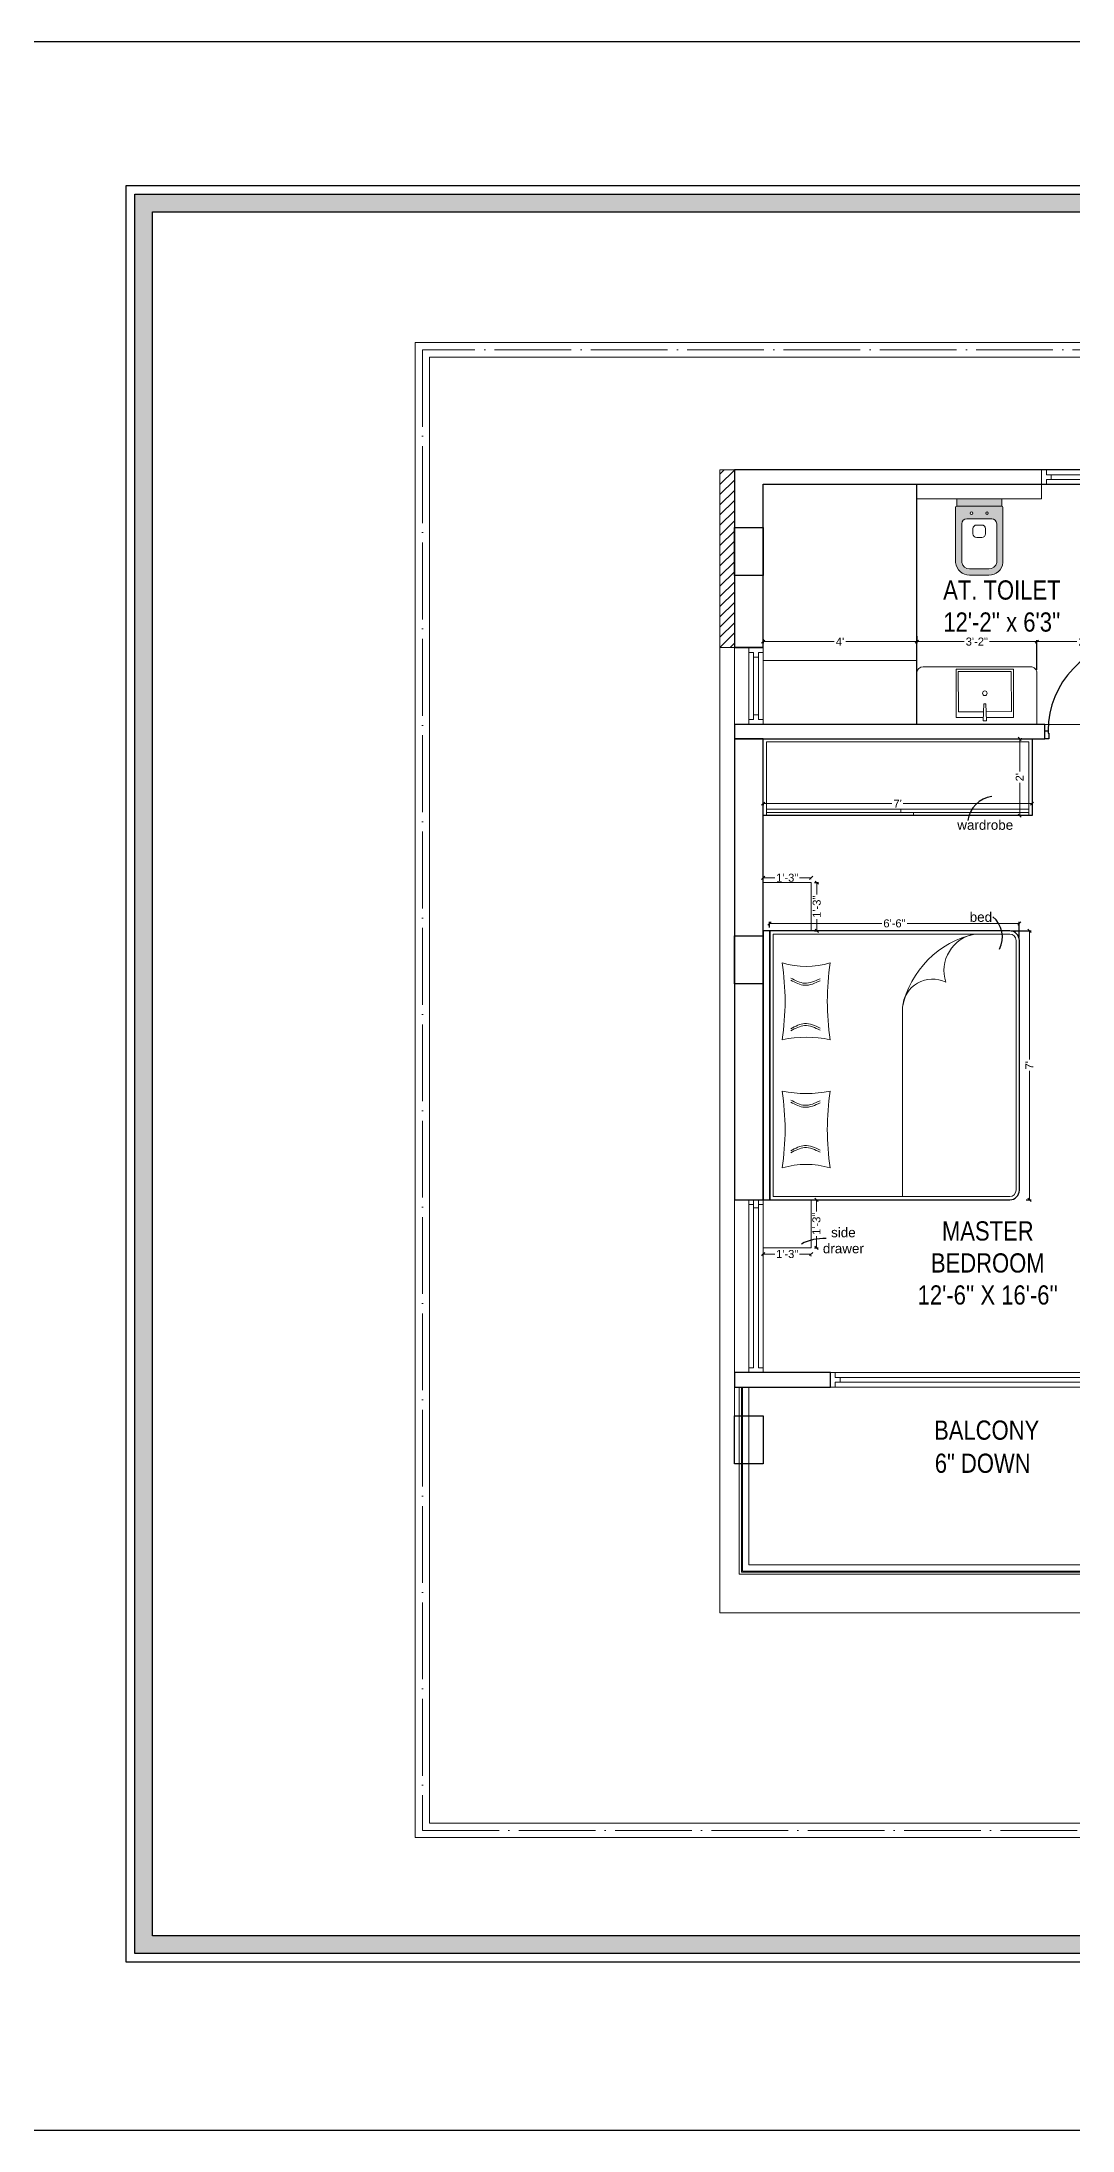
# Model space of a CAD drawing. Header units: millimetres. Extents: x 56222 to 154462, y -172610 to -121287.
# Drawn here: x 152754 to 153075, y -171935 to -171282 of the extents above; entities that cross this region are included whole.
import ezdxf

# ---------------------------------------------------------------- set-up
doc = ezdxf.new("R2010")
doc.units = ezdxf.units.MM
doc.header["$MEASUREMENT"] = 0
doc.header["$PDMODE"] = 35
doc.linetypes.add('ACAD_ISO04W100', pattern=[30, 24, -3, 0, -3])
doc.layers.get('Defpoints').update_dxf_attribs({"color": 220})
doc.layers.add('AR DOOR', color=40, linetype='Continuous')
doc.layers.add('AR ELE-5', color=134, linetype='Continuous')
for name, color, linetype, lineweight in [('COLUMN', 1, 'Continuous', 30), ('dim05', 1, 'Continuous', 13), ('FIRST FLOOR', 7, 'Continuous', 9), ('FIRST FLOOR ( DW_RAIL )', 7, 'Continuous', 9), ('FIRST FLOOR ( TEXT )', 7, 'Continuous', 9), ('FIRST FLOOR_( PLine )_', 251, 'Continuous', 30), ('FURNITURE', 34, 'Continuous', 9), ('GROUND FLOOR', 7, 'Continuous', 9), ('GROUND FLOOR  ( DIM )', 7, 'Continuous', 9), ('Labelling', 1, 'Continuous', 25), ('NAME PLATE', 7, 'Continuous', 25), ('SECOND FLOOR ( TEXT )', 7, 'Continuous', 9), ('wall', 7, 'Continuous', 30)]:
    doc.layers.add(name, color=color, linetype=linetype, lineweight=lineweight)
doc.styles.add('Arial', font='arial.ttf')
doc.styles.add('KATHA', font='swissc.ttf')
doc.styles.get("Standard").update_dxf_attribs({"font": 'arial.ttf', "height": 6})
doc.styles.add('style4', font='ARIALN.TTF')
doc.dimstyles.new('ISO-25', dxfattribs={"dimtxt": 2.5, "dimasz": 1, "dimexe": 0.5, "dimexo": 1, "dimtad": 0, "dimdec": 1, "dimlunit": 4, "dimtxsty": 'Standard', "dimblk": 'OBLIQUE', "dimcen": 2.5, "dimclrd": 1, "dimclre": 1, "dimclrt": 5, "dimadec": 0, "dimazin": 0, "dimtfac": 1, "dimtdec": 1, "dimtmove": 0, "dimatfit": 3, "dimfxl": 1, "dimlwd": -1, "dimarcsym": 0})

# ---------------------------------------------------------------- blocks, each defined once
blk = doc.blocks.new('*U140')
for points in [[(0, 0), (0, 1120), (-30, 1120), (-30, 0)], [(40, 0), (0, 0), (0, -30), (-10, -30), (-10, -100), (40, -100)], [(-1160, 0), (-1120, 0), (-1120, -30), (-1110, -30), (-1110, -100), (-1160, -100)]]:
    blk.add_lwpolyline(points, close=True)
at = {"layer": 'AR ELE-5', "linetype": 'ByBlock', "ltscale": 15}
blk.add_arc((2, -1), 1122, 92.373, 179.9653, dxfattribs=at)
blk = doc.blocks.new('LAYOUT FILE')
at = {"layer": 'NAME PLATE', "true_color": 0xd39e00}
h = blk.add_hatch(color=42, dxfattribs=at)
h.paths.add_polyline_path([(3346889.83, -513806.18), (3346889.83, -514260.7), (3347535.56, -514260.7), (3347535.56, -513806.18)])
h.paths.add_polyline_path([(3346894.36, -513810.71), (3347531.03, -513810.71), (3347531.03, -514256.17), (3346894.36, -514256.17)], flags=16)
at = {"layer": 'NAME PLATE', "color": 42, "true_color": 0xd39e00}
for points in [[(3346887.56, -513803.91), (3347537.83, -513803.91), (3347537.83, -514262.96), (3346887.56, -514262.96)], [(3346889.83, -513806.18), (3347535.56, -513806.18), (3347535.56, -514260.7), (3346889.83, -514260.7)], [(3346894.36, -513810.71), (3347531.03, -513810.71), (3347531.03, -514256.17), (3346894.36, -514256.17)]]:
    blk.add_lwpolyline(points, close=True, dxfattribs=at)
blk = doc.blocks.new('A$C3EC62B37')
at = {"layer": 'FURNITURE', "lineweight": 30, "ltscale": 0.25, "true_color": 0xffffff}
h = blk.add_hatch(color=7, dxfattribs=at)
h.dxf.hatch_style = 1
h.paths.add_polyline_path([(-12.22, 0), (-12.22, 2.35), (-26.26, 2.35), (-26.26, 0)])
h.paths.add_polyline_path([(-26.26, 2.35), (-12.22, 2.35, 0.414214), (-11.83, 2.74), (-11.83, 19.96, 0.388639), (-16.24, 23.87), (-22.38, 23.87, 0.379499), (-26.65, 19.96), (-26.65, 2.74, 0.414214)])
h.paths.add_polyline_path([(-15.35, 6.26), (-23.13, 6.26, -0.414214), (-24.7, 7.83), (-24.7, 19.96, -0.349567), (-22.37, 21.91), (-16.24, 21.91, -0.364948), (-13.78, 19.96), (-13.78, 7.83, -0.414214)], flags=16)
h.paths.add_polyline_path([(-18.46, 8.22), (-20.02, 8.22, -0.414214), (-21.2, 9.39), (-21.2, 10.96, -0.414214), (-20.02, 12.13), (-18.46, 12.13, -0.414214), (-17.28, 10.96), (-17.28, 9.39, -0.414214)], flags=0)
h.paths.add_polyline_path([(-22.06, 4.53, -1), (-21.27, 4.53, -1)], flags=16)
at = {"layer": 'FURNITURE', "color": 0, "linetype": 'ByBlock', "lineweight": -2}
for p, q in [((-26.65, 2.74), (-26.65, 19.96)), ((-24.7, 7.83), (-24.7, 19.96)), ((-22.24, 23.87), (-16.24, 23.87)), ((-22.24, 21.91), (-16.24, 21.91)), ((-13.78, 7.83), (-13.78, 19.96)), ((-11.83, 2.74), (-11.83, 19.96)), ((-21.2, 9.39), (-21.2, 10.96)), ((-20.02, 12.13), (-18.46, 12.13)), ((-20.02, 8.22), (-18.46, 8.22)), ((-17.28, 9.39), (-17.28, 10.96)), ((-26.26, 2.35), (-12.22, 2.35)), ((-26.26, 2.35), (-26.26, 0)), ((-26.26, 0), (-12.22, 0)), ((-26.26, 0), (-12.22, 0)), ((-23.13, 6.26), (-15.35, 6.26)), ((-12.22, 2.35), (-12.22, 0))]:
    blk.add_line(p, q, dxfattribs=at)
for centre in [(-21.66, 4.53), (-16.81, 4.53)]:
    blk.add_circle(centre, 0.391, dxfattribs=at)
for centre, radius, start, end in [((-22.31, 19.5), 4.37, 89.08725, 174.03952), ((-22.31, 19.48), 2.44, 88.43702, 168.63483), ((-16.17, 19.5), 4.37, 5.96048, 90.91275), ((-16.17, 19.48), 2.44, 11.36517, 91.56298), ((-23.13, 7.83), 1.57, 180, 270), ((-20.02, 10.96), 1.17, 90, 180), ((-20.02, 9.39), 1.17, 180, 270), ((-18.46, 10.96), 1.17, 0, 90), ((-18.46, 9.39), 1.17, 270, 0), ((-15.35, 7.83), 1.57, 270, 0), ((-26.26, 2.74), 0.391, 180, 270), ((-12.22, 2.74), 0.391, 270, 0)]:
    blk.add_arc(centre, radius, start, end, dxfattribs=at)
blk = doc.blocks.new('_Oblique')
at = {"layer": 'wall', "color": 0, "lineweight": -2}
blk.add_line((-0.5, -0.5), (0.5, 0.5), dxfattribs=at)
blk = doc.blocks.new('*D439')
at = {"layer": 'Defpoints', "color": 0, "transparency": 16777216}
for p in [(152978.91, -171518.71), (153062.91, -171518.71), (153062.91, -171520.11)]:
    blk.add_point(p, dxfattribs=at)
at = {"layer": 'dim05', "color": 1, "linetype": 'Continuous', "lineweight": -2, "transparency": 16777216}
for p, q in [((152978.91, -171519.71), (152978.91, -171520.61)), ((153062.91, -171519.71), (153062.91, -171520.61))]:
    blk.add_line(p, q, dxfattribs=at)
at = {"layer": 'dim05', "color": 1, "linetype": 'Continuous', "transparency": 16777216}
for p, q in [((152978.91, -171520.11), (153019.15, -171520.11)), ((153062.91, -171520.11), (153022.68, -171520.11))]:
    blk.add_line(p, q, dxfattribs=at)
at = {"layer": 'dim05', "color": 1, "transparency": 16777216, "rotation": 180}
blk.add_blockref('_Oblique', (152978.91, -171520.11), dxfattribs=at)
at = {"layer": 'dim05', "color": 1, "transparency": 16777216}
blk.add_blockref('_Oblique', (153062.91, -171520.11), dxfattribs=at)
at = {"layer": 'dim05', "color": 5, "lineweight": 25, "transparency": 16777216, "insert": (153020.91, -171520.11), "char_height": 2.5, "attachment_point": 5, "style": 'Arial'}
blk.add_mtext("7'", dxfattribs=at)
blk = doc.blocks.new('*D440')
at = {"layer": 'Defpoints', "color": 0, "transparency": 16777216}
for p in [(153058.74, -171499.85), (153059.05, -171499.85), (153058.74, -171523.85)]:
    blk.add_point(p, dxfattribs=at)
at = {"layer": 'dim05', "color": 1, "linetype": 'Continuous', "transparency": 16777216}
for p, q in [((153059.05, -171499.85), (153059.05, -171510.06)), ((153059.05, -171523.85), (153059.05, -171513.65))]:
    blk.add_line(p, q, dxfattribs=at)
at = {"layer": 'dim05', "color": 1, "linetype": 'Continuous', "lineweight": -2, "transparency": 16777216}
for p, q in [((153059.74, -171499.85), (153059.55, -171499.85)), ((153059.74, -171523.85), (153059.55, -171523.85))]:
    blk.add_line(p, q, dxfattribs=at)
at = {"layer": 'dim05', "color": 1, "transparency": 16777216}
for p, rotation in [((153059.05, -171499.85), 90), ((153059.05, -171523.85), 270)]:
    blk.add_blockref('_Oblique', p, dxfattribs=dict(at, rotation=rotation))
at = {"layer": 'dim05', "color": 5, "lineweight": 25, "transparency": 16777216, "insert": (153059.05, -171511.85), "char_height": 2.5, "attachment_point": 5, "rotation": 90, "style": 'Arial'}
blk.add_mtext("2'", dxfattribs=at)
blk = doc.blocks.new('*D441')
at = {"layer": 'Defpoints', "color": 0, "transparency": 16777216}
for p in [(152978.91, -171467.7), (153026.91, -171466.79), (153026.91, -171469.5)]:
    blk.add_point(p, dxfattribs=at)
at = {"layer": 'dim05', "color": 1, "linetype": 'Continuous', "lineweight": -2, "transparency": 16777216}
for p, q in [((153026.91, -171467.79), (153026.91, -171470)), ((152978.91, -171468.7), (152978.91, -171470))]:
    blk.add_line(p, q, dxfattribs=at)
at = {"layer": 'dim05', "color": 1, "linetype": 'Continuous', "transparency": 16777216}
for p, q in [((152978.91, -171469.5), (153001.09, -171469.5)), ((153026.91, -171469.5), (153004.74, -171469.5))]:
    blk.add_line(p, q, dxfattribs=at)
at = {"layer": 'dim05', "color": 1, "transparency": 16777216, "rotation": 180}
blk.add_blockref('_Oblique', (152978.91, -171469.5), dxfattribs=at)
at = {"layer": 'dim05', "color": 1, "transparency": 16777216}
blk.add_blockref('_Oblique', (153026.91, -171469.5), dxfattribs=at)
at = {"layer": 'dim05', "color": 5, "lineweight": 25, "transparency": 16777216, "insert": (153002.91, -171469.5), "char_height": 2.5, "attachment_point": 5, "style": 'Arial'}
blk.add_mtext("4'", dxfattribs=at)
blk = doc.blocks.new('*D442')
at = {"layer": 'Defpoints', "color": 0, "transparency": 16777216}
for p in [(153026.91, -171466.79), (153064.41, -171469.5), (153064.41, -171479.35)]:
    blk.add_point(p, dxfattribs=at)
at = {"layer": 'dim05', "color": 1, "linetype": 'Continuous', "lineweight": -2, "transparency": 16777216}
for p, q in [((153026.91, -171467.79), (153026.91, -171470)), ((153064.41, -171478.35), (153064.41, -171469))]:
    blk.add_line(p, q, dxfattribs=at)
at = {"layer": 'dim05', "color": 1, "linetype": 'Continuous', "transparency": 16777216}
for p, q in [((153026.91, -171469.5), (153041.72, -171469.5)), ((153064.41, -171469.5), (153049.61, -171469.5))]:
    blk.add_line(p, q, dxfattribs=at)
at = {"layer": 'dim05', "color": 1, "transparency": 16777216, "rotation": 180}
blk.add_blockref('_Oblique', (153026.91, -171469.5), dxfattribs=at)
at = {"layer": 'dim05', "color": 1, "transparency": 16777216}
blk.add_blockref('_Oblique', (153064.41, -171469.5), dxfattribs=at)
at = {"layer": 'dim05', "color": 5, "lineweight": 25, "transparency": 16777216, "insert": (153045.66, -171469.5), "char_height": 2.5, "attachment_point": 5, "style": 'Arial'}
blk.add_mtext('3\'-2"', dxfattribs=at)
blk = doc.blocks.new('*D443')
at = {"layer": 'Defpoints', "color": 0, "transparency": 16777216}
for p in [(153097.41, -171469.5), (153097.41, -171469.76), (153064.41, -171479.35)]:
    blk.add_point(p, dxfattribs=at)
at = {"layer": 'dim05', "color": 1, "linetype": 'Continuous', "lineweight": -2, "transparency": 16777216}
for p, q in [((153064.41, -171478.35), (153064.41, -171469)), ((153097.41, -171468.76), (153097.41, -171469))]:
    blk.add_line(p, q, dxfattribs=at)
at = {"layer": 'dim05', "color": 1, "linetype": 'Continuous', "transparency": 16777216}
for p, q in [((153064.41, -171469.5), (153076.95, -171469.5)), ((153097.41, -171469.5), (153084.88, -171469.5))]:
    blk.add_line(p, q, dxfattribs=at)
at = {"layer": 'dim05', "color": 1, "transparency": 16777216, "rotation": 180}
blk.add_blockref('_Oblique', (153064.41, -171469.5), dxfattribs=at)
at = {"layer": 'dim05', "color": 1, "transparency": 16777216}
blk.add_blockref('_Oblique', (153097.41, -171469.5), dxfattribs=at)
at = {"layer": 'dim05', "color": 5, "lineweight": 25, "transparency": 16777216, "insert": (153080.91, -171469.5), "char_height": 2.5, "attachment_point": 5, "style": 'Arial'}
blk.add_mtext('2\'-9"', dxfattribs=at)
blk = doc.blocks.new('*D435')
at = {"layer": 'Defpoints', "color": 0, "transparency": 16777216}
for p in [(152994.31, -171643.86), (152995.55, -171643.86), (152993.92, -171658.85)]:
    blk.add_point(p, dxfattribs=at)
at = {"layer": 'dim05', "color": 1, "linetype": 'Continuous', "lineweight": -2, "transparency": 16777216}
for p, q in [((152995.31, -171643.86), (152996.05, -171643.86)), ((152994.92, -171658.85), (152996.05, -171658.85))]:
    blk.add_line(p, q, dxfattribs=at)
at = {"layer": 'dim05', "color": 1, "linetype": 'Continuous', "transparency": 16777216}
for p, q in [((152995.55, -171643.86), (152995.55, -171647.52)), ((152995.55, -171658.85), (152995.55, -171655.19))]:
    blk.add_line(p, q, dxfattribs=at)
at = {"layer": 'dim05', "color": 1, "transparency": 16777216}
for p, rotation in [((152995.55, -171643.86), 90), ((152995.55, -171658.85), 270)]:
    blk.add_blockref('_Oblique', p, dxfattribs=dict(at, rotation=rotation))
at = {"layer": 'dim05', "color": 5, "lineweight": 25, "transparency": 16777216, "insert": (152995.55, -171651.36), "char_height": 2.5, "attachment_point": 5, "rotation": 90, "style": 'Arial'}
blk.add_mtext('1\'-3"', dxfattribs=at)
blk = doc.blocks.new('*D436')
at = {"layer": 'Defpoints', "color": 0, "transparency": 16777216}
for p in [(152978.91, -171660.45), (152993.91, -171660.45), (152993.91, -171660.81)]:
    blk.add_point(p, dxfattribs=at)
at = {"layer": 'dim05', "color": 1, "linetype": 'Continuous', "transparency": 16777216}
for p, q in [((152978.91, -171660.81), (152982.58, -171660.81)), ((152993.91, -171660.81), (152990.24, -171660.81))]:
    blk.add_line(p, q, dxfattribs=at)
at = {"layer": 'dim05', "color": 1, "linetype": 'Continuous', "lineweight": -2, "transparency": 16777216}
for p, q in [((152978.91, -171661.45), (152978.91, -171661.31)), ((152993.91, -171661.45), (152993.91, -171661.31))]:
    blk.add_line(p, q, dxfattribs=at)
at = {"layer": 'dim05', "color": 1, "transparency": 16777216, "rotation": 180}
blk.add_blockref('_Oblique', (152978.91, -171660.81), dxfattribs=at)
at = {"layer": 'dim05', "color": 1, "transparency": 16777216}
blk.add_blockref('_Oblique', (152993.91, -171660.81), dxfattribs=at)
at = {"layer": 'dim05', "color": 5, "lineweight": 25, "transparency": 16777216, "insert": (152986.41, -171660.81), "char_height": 2.5, "attachment_point": 5, "style": 'Arial'}
blk.add_mtext('1\'-3"', dxfattribs=at)
blk = doc.blocks.new('*D437')
at = {"layer": 'Defpoints', "color": 0, "transparency": 16777216}
for p in [(152980.91, -171559.85), (153058.94, -171557.53), (153058.94, -171562.85)]:
    blk.add_point(p, dxfattribs=at)
at = {"layer": 'dim05', "color": 1, "linetype": 'Continuous', "lineweight": -2, "transparency": 16777216}
for p, q in [((152980.91, -171558.85), (152980.91, -171557.03)), ((153058.94, -171561.85), (153058.94, -171557.03))]:
    blk.add_line(p, q, dxfattribs=at)
at = {"layer": 'dim05', "color": 1, "linetype": 'Continuous', "transparency": 16777216}
for p, q in [((152980.91, -171557.53), (153015.97, -171557.53)), ((153058.94, -171557.53), (153023.88, -171557.53))]:
    blk.add_line(p, q, dxfattribs=at)
at = {"layer": 'dim05', "color": 1, "transparency": 16777216, "rotation": 180}
blk.add_blockref('_Oblique', (152980.91, -171557.53), dxfattribs=at)
at = {"layer": 'dim05', "color": 1, "transparency": 16777216}
blk.add_blockref('_Oblique', (153058.94, -171557.53), dxfattribs=at)
at = {"layer": 'dim05', "color": 5, "lineweight": 25, "transparency": 16777216, "insert": (153019.93, -171557.53), "char_height": 2.5, "attachment_point": 5, "style": 'Arial'}
blk.add_mtext('6\'-6"', dxfattribs=at)
blk = doc.blocks.new('*D444')
at = {"layer": 'Defpoints', "color": 0, "transparency": 16777216}
for p in [(152993.91, -171544.78), (152995.65, -171544.78), (152993.91, -171559.85)]:
    blk.add_point(p, dxfattribs=at)
at = {"layer": 'dim05', "color": 1, "linetype": 'Continuous', "lineweight": -2, "transparency": 16777216}
for p, q in [((152994.91, -171544.78), (152996.15, -171544.78)), ((152994.91, -171559.85), (152996.15, -171559.85))]:
    blk.add_line(p, q, dxfattribs=at)
at = {"layer": 'dim05', "color": 1, "linetype": 'Continuous', "transparency": 16777216}
for p, q in [((152995.65, -171544.78), (152995.65, -171548.49)), ((152995.65, -171559.85), (152995.65, -171556.15))]:
    blk.add_line(p, q, dxfattribs=at)
at = {"layer": 'dim05', "color": 1, "transparency": 16777216}
for p, rotation in [((152995.65, -171544.78), 90), ((152995.65, -171559.85), 270)]:
    blk.add_blockref('_Oblique', p, dxfattribs=dict(at, rotation=rotation))
at = {"layer": 'dim05', "color": 5, "lineweight": 25, "transparency": 16777216, "insert": (152995.65, -171552.32), "char_height": 2.5, "attachment_point": 5, "rotation": 90, "style": 'Arial'}
blk.add_mtext('1\'-3"', dxfattribs=at)
blk = doc.blocks.new('*D445')
at = {"layer": 'Defpoints', "color": 0, "transparency": 16777216}
for p in [(152978.91, -171542.79), (152978.91, -171543.27), (152993.91, -171542.79)]:
    blk.add_point(p, dxfattribs=at)
at = {"layer": 'dim05', "color": 1, "linetype": 'Continuous', "transparency": 16777216}
for p, q in [((152978.91, -171543.27), (152982.58, -171543.27)), ((152993.91, -171543.27), (152990.24, -171543.27))]:
    blk.add_line(p, q, dxfattribs=at)
at = {"layer": 'dim05', "color": 1, "linetype": 'Continuous', "lineweight": -2, "transparency": 16777216}
for p, q in [((152978.91, -171543.79), (152978.91, -171543.77)), ((152993.91, -171543.79), (152993.91, -171543.77))]:
    blk.add_line(p, q, dxfattribs=at)
at = {"layer": 'dim05', "color": 1, "transparency": 16777216, "rotation": 180}
blk.add_blockref('_Oblique', (152978.91, -171543.27), dxfattribs=at)
at = {"layer": 'dim05', "color": 1, "transparency": 16777216}
blk.add_blockref('_Oblique', (152993.91, -171543.27), dxfattribs=at)
at = {"layer": 'dim05', "color": 5, "lineweight": 25, "transparency": 16777216, "insert": (152986.41, -171543.27), "char_height": 2.5, "attachment_point": 5, "style": 'Arial'}
blk.add_mtext('1\'-3"', dxfattribs=at)
blk = doc.blocks.new('*D451')
at = {"layer": 'Defpoints', "color": 0, "transparency": 16777216}
for p in [(153055.42, -171559.85), (153060.12, -171643.85), (153062.11, -171643.85)]:
    blk.add_point(p, dxfattribs=at)
at = {"layer": 'dim05', "color": 1, "linetype": 'Continuous', "lineweight": -2, "transparency": 16777216}
for p, q in [((153056.42, -171559.85), (153062.61, -171559.85)), ((153061.12, -171643.85), (153062.61, -171643.85))]:
    blk.add_line(p, q, dxfattribs=at)
at = {"layer": 'dim05', "color": 1, "linetype": 'Continuous', "transparency": 16777216}
for p, q in [((153062.11, -171559.85), (153062.11, -171600.08)), ((153062.11, -171643.85), (153062.11, -171603.61))]:
    blk.add_line(p, q, dxfattribs=at)
at = {"layer": 'dim05', "color": 1, "transparency": 16777216}
for p, rotation in [((153062.11, -171559.85), 90), ((153062.11, -171643.85), 270)]:
    blk.add_blockref('_Oblique', p, dxfattribs=dict(at, rotation=rotation))
at = {"layer": 'dim05', "color": 5, "lineweight": 25, "transparency": 16777216, "insert": (153062.11, -171601.85), "char_height": 2.5, "attachment_point": 5, "rotation": 90, "style": 'Arial'}
blk.add_mtext("7'", dxfattribs=at)

msp = doc.modelspace()

# ---------------------------------------------------------------- hatches: boundary and pattern name
at = {"layer": 'GROUND FLOOR  ( DIM )'}
h = msp.add_hatch(dxfattribs=at)
h.set_pattern_fill('ANSI31', color=256, scale=18, style=0)
h.set_pattern_definition([(45, (14702.0527, -4181.8051), (-1.590990258, 1.590990258), [])])
h.paths.add_polyline_path([(152965.4144, -171415.8544), (152969.9144, -171415.8544), (152969.9144, -171471.3544), (152965.4144, -171471.3544)])

# ---------------------------------------------------------------- linework, layer by layer
at = {"color": 1, "lineweight": 30}
msp.add_lwpolyline([(153612.902, -171282.1183), (151823.5739, -171282.1183), (151823.5739, -171934.5122), (153612.902, -171934.5122)], close=True, dxfattribs=at)
at = {"layer": 'COLUMN'}
for points in [[(152969.9144, -171433.8544), (152978.9144, -171433.8544), (152978.9144, -171448.8544), (152969.9144, -171448.8544)], [(152969.9144, -171561.3544), (152978.9144, -171561.3544), (152978.9144, -171576.3544), (152969.9144, -171576.3544)], [(152969.9144, -171711.3544), (152978.9144, -171711.3544), (152978.9144, -171726.3544), (152969.9144, -171726.3544)]]:
    msp.add_lwpolyline(points, close=True, dxfattribs=at)
at = {"layer": 'FIRST FLOOR'}
for p, q in [((152969.9144, -171415.8544), (152969.9144, -171726.3544)), ((152969.9144, -171415.8544), (153370.4144, -171415.8544)), ((152978.9144, -171495.3544), (152978.9144, -171420.3544)), ((152978.9144, -171420.3544), (153124.4144, -171420.3544)), ((152969.9144, -171495.3544), (153124.4144, -171495.3544)), ((152969.9144, -171499.8544), (153066.9144, -171499.8544)), ((153066.9144, -171499.8544), (153066.9144, -171495.3544)), ((152969.9144, -171643.8544), (152978.9144, -171643.8544)), ((152999.9144, -171697.8544), (152969.9144, -171697.8544)), ((152999.9144, -171697.8544), (152999.9144, -171702.3544)), ((152978.9144, -171726.3544), (152969.9144, -171726.3544))]:
    msp.add_line(p, q, dxfattribs=at)
at = {"layer": 'FIRST FLOOR ( DW_RAIL )'}
for points in [[(152965.4144, -171415.8544), (153370.4144, -171415.8543), (153370.4144, -171726.3544), (153361.4144, -171726.3544), (153341.6097, -171726.3544), (153301.2726, -171726.3544), (153275.9144, -171726.3544), (153133.4144, -171726.3544), (153133.4144, -171772.8544), (152965.4144, -171772.8544)], [(153089.9144, -171415.8544), (153088.4144, -171415.8544), (153088.4144, -171417.3544), (153086.9144, -171417.3544), (153086.9144, -171418.8544), (153068.9144, -171418.8544), (153068.9144, -171417.3544), (153067.4144, -171417.3544), (153067.4144, -171415.8544), (153065.9144, -171415.8544), (153065.9144, -171420.3544), (153067.4144, -171420.3544), (153067.4144, -171418.8544), (153068.9144, -171418.8544), (153068.9144, -171417.3544), (153086.9144, -171417.3544), (153086.9144, -171418.8544), (153088.4144, -171418.8544), (153088.4144, -171420.3544), (153089.9144, -171420.3544), (153089.9144, -171415.8544), (153065.9144, -171415.8544), (153065.9144, -171420.3544), (153089.9144, -171420.3544)], [(152974.4144, -171471.3544), (152974.4144, -171472.8544), (152975.9144, -171472.8544), (152975.9144, -171474.3544), (152977.4144, -171474.3544), (152977.4144, -171492.3544), (152975.9144, -171492.3544), (152975.9144, -171493.8544), (152974.4144, -171493.8544), (152974.4144, -171495.3544), (152978.9144, -171495.3544), (152978.9144, -171493.8544), (152977.4144, -171493.8544), (152977.4144, -171492.3544), (152975.9144, -171492.3544), (152975.9144, -171474.3544), (152977.4144, -171474.3544), (152977.4144, -171472.8544), (152978.9144, -171472.8544), (152978.9144, -171471.3544), (152974.4144, -171471.3544), (152974.4144, -171495.3544), (152978.9144, -171495.3544), (152978.9144, -171471.3544)], [(152974.4144, -171643.8544), (152974.4144, -171645.3544), (152975.9144, -171645.3544), (152975.9144, -171643.8544), (152977.4144, -171643.8544), (152977.4144, -171646.3602), (152975.9144, -171646.3602), (152975.9144, -171696.3544), (152974.4144, -171696.3544), (152974.4144, -171697.8544), (152978.9144, -171697.8544), (152978.9144, -171696.3544), (152977.4144, -171696.3544), (152977.4144, -171646.3602), (152975.9144, -171646.3602), (152975.9144, -171643.8544), (152977.4144, -171643.8544), (152977.4144, -171645.3544), (152978.9144, -171645.3544), (152978.9144, -171643.8544), (152974.4144, -171643.8544), (152974.4144, -171697.8544), (152978.9144, -171697.8544), (152978.9144, -171643.8544)], [(152971.4144, -171702.3544), (152974.4144, -171702.3544), (152974.4144, -171757.8544), (153128.9144, -171757.8544), (153128.9144, -171759.8544), (152972.4144, -171759.8544), (152972.4144, -171702.3544), (152972.1144, -171702.3544), (152972.1144, -171760.1544), (153128.9144, -171760.1544), (153128.9144, -171757.8544), (152974.4144, -171757.8544), (152974.4144, -171702.3544), (152971.4144, -171702.3544), (152971.4144, -171760.8544), (153128.9144, -171760.8544), (153128.9144, -171757.8544), (152974.4144, -171757.8544), (152974.4144, -171702.3544)], [(153107.9144, -171697.8544), (153106.4144, -171697.8544), (153106.4144, -171699.3544), (153104.9144, -171699.3544), (153104.9144, -171700.8544), (153002.9144, -171700.8544), (153002.9144, -171699.3544), (153001.4144, -171699.3544), (153001.4144, -171697.8544), (152999.9144, -171697.8544), (152999.9144, -171702.3544), (153001.4144, -171702.3544), (153001.4144, -171700.8544), (153002.9144, -171700.8544), (153002.9144, -171699.3544), (153104.9144, -171699.3544), (153104.9144, -171700.8544), (153106.4144, -171700.8544), (153106.4144, -171702.3544), (153107.9144, -171702.3544), (153107.9144, -171697.8544), (152999.9144, -171697.8544), (152999.9144, -171702.3544), (153107.9144, -171702.3544)]]:
    msp.add_lwpolyline(points, close=True, dxfattribs=at)
msp.add_lwpolyline([(153133.4144, -171726.3544), (153133.4144, -171772.8544), (152965.4144, -171772.8544), (152965.4144, -171415.8544), (152969.9144, -171415.8544)], dxfattribs=at)
at = {"layer": 'FIRST FLOOR_( PLine )_'}
for points in [[(153224.9144, -171551.8544), (153224.9144, -171571.8544), (153133.4144, -171571.8544), (153133.4144, -171499.8544), (153194.9144, -171499.8544), (153194.9144, -171495.3544), (153133.4144, -171495.3544), (153133.4144, -171415.8544), (152969.9144, -171415.8544), (152969.9144, -171471.3544)], [(152978.9144, -171471.3544), (152969.9144, -171471.3544), (152978.9144, -171471.3544), (152978.9144, -171420.3544), (153124.4144, -171420.3544), (153124.4144, -171495.3544), (153112.4144, -171495.3544), (153112.4144, -171499.8544), (153112.4144, -171495.3544)]]:
    msp.add_lwpolyline(points, dxfattribs=at)
for points in [[(153066.9144, -171495.3544), (152969.9144, -171495.3544), (152969.9144, -171499.8544), (153066.9144, -171499.8544)], [(152978.9144, -171499.8544), (152969.9144, -171499.8544), (152969.9144, -171643.8544), (152978.9144, -171643.8544)], [(152999.9144, -171697.8544), (152969.9144, -171697.8544), (152969.9144, -171702.3544), (152999.9144, -171702.3544)]]:
    msp.add_lwpolyline(points, close=True, dxfattribs=at)
at = {"layer": 'FURNITURE', "color": 5, "lineweight": 30, "ltscale": 10000}
msp.add_line((153026.9144, -171495.3544), (153026.9144, -171420.3544), dxfattribs=at)
at = {"layer": 'FURNITURE'}
for p, q in [((152979.9144, -171500.7587), (153061.9144, -171500.7587)), ((152979.9144, -171523.7587), (152979.9144, -171500.7587)), ((153061.9144, -171500.8544), (153061.9144, -171523.8544)), ((153061.9144, -171521.8544), (152979.9144, -171521.8544)), ((153061.9144, -171522.8544), (152979.9144, -171522.8544)), ((153021.9144, -171521.8544), (153021.9144, -171522.8544)), ((153025.9144, -171522.8544), (153025.9144, -171523.8544)), ((152993.9144, -171544.7821), (152978.9144, -171544.7821)), ((152993.9144, -171559.8544), (152993.9144, -171544.7821)), ((153022.4401, -171642.8544), (153022.4401, -171583.6614)), ((152993.9172, -171643.8544), (152993.9158, -171658.8544)), ((152993.9158, -171658.8544), (152978.9144, -171658.8544))]:
    msp.add_line(p, q, dxfattribs=at)
for points in [[(153065.9144, -171424.8544), (153065.9144, -171420.3544), (153026.9144, -171420.3544), (153026.9144, -171424.8544)], [(153026.9144, -171475.3544), (153026.9144, -171495.3544), (152978.9144, -171495.3544), (152978.9144, -171475.3544)], [(153047.8787, -171488.9715), (153048.4504, -171488.9711), (153048.7082, -171494.2678), (153047.628, -171494.2686)]]:
    msp.add_lwpolyline(points, close=True, dxfattribs=at)
for points in [[(153064.4144, -171495.3544), (153026.9144, -171495.3544), (153026.9144, -171479.3486, -0.41421322), (153028.9144, -171477.3486), (153062.4144, -171477.3486, -0.4142139), (153064.4144, -171479.3486)], [(153057.9441, -171640.8544), (153057.9441, -171562.8544, 0.41421356), (153055.9441, -171560.8544), (152982.0133, -171560.8544), (152982.0133, -171642.8544), (153055.9441, -171642.8544, 0.41421356)], [(153035.9613, -171575.8653, 0.52796512), (153022.4401, -171583.6614, -0.29648943), (153045.0827, -171560.8544, 0.4593765), (153035.9613, -171575.8653)]]:
    msp.add_lwpolyline(points, format="xyb", close=True, dxfattribs=at)
for points in [[(153048.6556, -171493.1876), (153057.1667, -171493.1732), (153057.1579, -171478.0792), (153039.1579, -171478.0999), (153039.1667, -171493.1938), (153047.6791, -171493.1883)], [(153048.568, -171491.3873), (153056.4453, -171491.3732), (153056.4382, -171478.7999), (153039.8786, -171478.8195), (153039.8857, -171491.3929), (153047.7643, -171491.3878)]]:
    msp.add_lwpolyline(points, dxfattribs=at)
at = {"layer": 'FURNITURE', "lineweight": 30}
for points in [[(152978.9144, -171499.8544), (153062.9144, -171499.8544), (153062.9144, -171523.8544), (152978.9144, -171523.8544)], [(152981.0133, -171643.8544), (152981.0133, -171559.8544), (152978.9144, -171559.8544), (152978.9144, -171643.8544)]]:
    msp.add_lwpolyline(points, close=True, dxfattribs=at)
msp.add_lwpolyline([(153058.9441, -171640.8544), (153058.9441, -171562.8544, 0.41421356), (153055.9441, -171559.8544), (152981.0133, -171559.8544), (152981.0133, -171643.8544), (153055.9441, -171643.8544, 0.41421356)], format="xyb", close=True, dxfattribs=at)
at = {"layer": 'FURNITURE', "elevation": -0.0053}
for points in [[(152999.8342, -171593.8454, 0.10058607), (152984.8342, -171593.8454, 0.07572579), (152984.8342, -171569.8454, 0.14896716), (152999.8342, -171569.8454, 0.0741156)], [(152999.8342, -171609.9264, -0.10058607), (152984.8342, -171609.9264, -0.07572579), (152984.8342, -171633.9264, -0.14896716), (152999.8342, -171633.9264, -0.0741156)]]:
    msp.add_lwpolyline(points, format="xyb", close=True, dxfattribs=at)
at = {"layer": 'FURNITURE'}
msp.add_circle((153048.1623, -171485.6262), 0.7202, dxfattribs=at)
for points in [[(152987.5726, -171574.5871, -0.0053), (152988.9896, -171575.3591, -0.0053), (152991.9833, -171576.99, -0.0053), (152995.1, -171575.5493, -0.0053), (152996.7414, -171574.7906, -0.0053)], [(152987.5726, -171575.2319, -0.0053), (152988.9896, -171576.0039, -0.0053), (152991.9833, -171577.6348, -0.0053), (152995.1, -171576.1941, -0.0053), (152996.7414, -171575.4354, -0.0053)], [(152987.5726, -171590.423, -0.0053), (152988.9896, -171589.651, -0.0053), (152991.9833, -171588.0201, -0.0053), (152995.1, -171589.4608, -0.0053), (152996.7414, -171590.2195, -0.0053)], [(152987.5726, -171591.0677, -0.0053), (152988.9896, -171590.2958, -0.0053), (152991.9833, -171588.6649, -0.0053), (152995.1, -171590.1056, -0.0053), (152996.7414, -171590.8643, -0.0053)], [(152987.5726, -171612.704, -0.0053), (152988.9896, -171613.476, -0.0053), (152991.9833, -171615.1069, -0.0053), (152995.1, -171613.6662, -0.0053), (152996.7414, -171612.9075, -0.0053)], [(152987.5726, -171613.3488, -0.0053), (152988.9896, -171614.1208, -0.0053), (152991.9833, -171615.7517, -0.0053), (152995.1, -171614.311, -0.0053), (152996.7414, -171613.5523, -0.0053)], [(152987.5726, -171628.5399, -0.0053), (152988.9896, -171627.7679, -0.0053), (152991.9833, -171626.137, -0.0053), (152995.1, -171627.5777, -0.0053), (152996.7414, -171628.3364, -0.0053)], [(152987.5726, -171629.1846, -0.0053), (152988.9896, -171628.4127, -0.0053), (152991.9833, -171626.7818, -0.0053), (152995.1, -171628.2225, -0.0053), (152996.7414, -171628.9812, -0.0053)]]:
    msp.add_open_spline(points, degree=3, knots=[0, 0, 0, 0, 4.57791705, 9.67113696, 9.67113696, 9.67113696, 9.67113696], dxfattribs=at)
at = {"layer": 'GROUND FLOOR'}
for p, q in [((152870.1644, -171376.1044), (153370.4144, -171376.1044)), ((152870.1644, -171376.1044), (152870.1644, -171843.1044)), ((152874.6644, -171380.6044), (153370.4144, -171380.6044)), ((152874.6644, -171380.6044), (152874.6644, -171838.6044)), ((152874.6644, -171838.6044), (153370.4144, -171838.6044)), ((152870.1644, -171843.1044), (153370.4144, -171843.1044))]:
    msp.add_line(p, q, dxfattribs=at)
at = {"layer": 'GROUND FLOOR', "color": 1, "linetype": 'ACAD_ISO04W100'}
msp.add_lwpolyline([(153370.4144, -171378.3544), (152872.4144, -171378.3544), (152872.4144, -171840.8544), (153370.4144, -171840.8544)], dxfattribs=at)
at = {"layer": 'GROUND FLOOR  ( DIM )'}
msp.add_lwpolyline([(152969.9144, -171415.8544), (152965.4144, -171415.8544), (152965.4144, -171471.3544), (152978.9144, -171471.3544)], dxfattribs=at)
msp.add_lwpolyline([(152965.4144, -171415.8544), (152969.9144, -171415.8544), (152969.9144, -171471.3544), (152965.4144, -171471.3544)], close=True, dxfattribs=at)
at = {"layer": 'Labelling', "color": 1}
for centre, radius, start, end in [((153051.6281, -171526.6886, -0.0006), 8.8915, 98.354103, 171.2766087), ((153045.4514, -171561.8114, -0.0704), 8.2055, 332.7148336, 50.9527238), ((152997.7341, -171670.3752), 14.4168, 86.7483445, 118.4401444)]:
    msp.add_arc(centre, radius, start, end, dxfattribs=at)

# ---------------------------------------------------------------- block references
at = {"layer": 'AR DOOR', "linetype": 'ByBlock', "lineweight": -2, "extrusion": (0, 0, -1), "xscale": -0.02500000000004329, "yscale": 0.02500000000004329, "zscale": -0.02500000000004329}
msp.add_blockref('*U140', (-153095.9144, -171497.3544), dxfattribs=at)
at = {"layer": 'FURNITURE', "xscale": -1, "rotation": 180}
msp.add_blockref('A$C3EC62B37', (153065.6533, -171424.8544), dxfattribs=at)
at = {"layer": 'NAME PLATE', "lineweight": 0, "xscale": 1.209046105522275, "yscale": 1.209046105522275, "zscale": 1.209046105522275}
msp.add_blockref('LAYOUT FILE', (-3893761.4765, 449885.6096, 0.1256), dxfattribs=at)

# ---------------------------------------------------------------- texts
at = {"layer": 'FIRST FLOOR ( TEXT )', "char_height": 6, "attachment_point": 5, "style": 'KATHA'}
for s, insert in [("AT. TOILET\\P12'-2'' x 6'3''", (153053.4901, -171458.4185)), ('BALCONY', (153048.731, -171715.8561))]:
    msp.add_mtext(s, dxfattribs=dict(at, insert=insert))
at = {"layer": 'FIRST FLOOR ( TEXT )', "color": 5, "insert": (153047.4949, -171726.2003), "char_height": 6, "attachment_point": 5, "style": 'KATHA'}
msp.add_mtext('6" DOWN', dxfattribs=at)
at = {"layer": 'Labelling', "color": 1, "char_height": 3, "width": 33.454272, "attachment_point": 5, "style": 'style4'}
for s, insert in [('\\A1;{\\fArial|b0|i0|c0|p34;wardrobe}', (153048.2852, -171526.8032, -0.0704)), ('\\A1;\\pxql;{\\fArial|b0|i0|c0|p34;bed}', (153060.1659, -171555.5578, -0.0704)), ('\\A1;{\\fArial|b0|i0|c0|p34;side \\Pdrawer}', (153003.9679, -171656.5913, -0.0006))]:
    msp.add_mtext(s, dxfattribs=dict(at, insert=insert))
at = {"layer": 'SECOND FLOOR ( TEXT )', "insert": (153049.083, -171663.6319), "char_height": 6, "attachment_point": 5, "style": 'KATHA'}
msp.add_mtext("MASTER \\PBEDROOM\\P12'-6'' X 16'-6''", dxfattribs=at)

# ---------------------------------------------------------------- dimensions: what is measured, and where the dimension line sits
at = {"layer": 'dim05', "color": 27, "lineweight": 25, "true_color": 0x7d5120}
for base, p1, p2, picture, middle in [((153026.9144, -171469.5004), (152978.9144, -171467.695), (153026.9144, -171466.7923), '*D441', (153002.9144, -171469.5004)), ((153064.4144186404, -171469.5004342566), (153026.9144186405, -171466.7923193583), (153064.4144186404, -171479.348563568), '*D442', (153045.6644186405, -171469.5004342566)), ((153097.4144, -171469.5004), (153064.4144, -171479.3486), (153097.4144, -171469.762), '*D443', (153080.9144, -171469.5004)), ((153062.9144, -171520.1055), (152978.9144, -171518.7133), (153062.9144, -171518.7133), '*D439', (153020.9144, -171520.1055)), ((152978.9144, -171543.2723), (152993.9144, -171542.7869), (152978.9144, -171542.7869), '*D445', (152986.4144, -171543.2723)), ((153058.9441, -171557.5334), (152980.9104, -171559.8544), (153058.9441, -171562.8544), '*D437', (153019.9272, -171557.5334)), ((152993.9146, -171660.8129), (152978.9144, -171660.451), (152993.9146, -171660.4523), '*D436', (152986.4145, -171660.8129))]:
    dim = msp.add_linear_dim(base=base, p1=p1, p2=p2, dimstyle='ISO-25', override={"dimdec": 0, "dimtxsty": 'Arial'}, dxfattribs=at)
    dim.commit()
    dim.dimension.update_dxf_attribs({"geometry": picture, "text_midpoint": middle})
for base, p1, p2, override, picture, middle in [((153059.0543, -171499.8544), (153058.7379, -171523.8544), (153058.7379, -171499.8544), {"dimdec": 0, "dimtxsty": 'Arial'}, '*D440', (153059.0543, -171511.8544)), ((152995.6482, -171544.7821), (152993.9144, -171559.8544), (152993.9144, -171544.7821), {"dimdec": 0, "dimtxsty": 'Arial'}, '*D444', (152995.6482, -171552.3182)), ((153062.1125, -171643.8456), (153055.4177, -171559.8544), (153060.1237, -171643.8456), {"dimtxsty": 'Arial'}, '*D451', (153062.1125, -171601.85)), ((152995.5547, -171643.8559), (152993.9158, -171658.8544), (152994.3099, -171643.8559), {"dimdec": 0, "dimtxsty": 'Arial'}, '*D435', (152995.5547, -171651.3551))]:
    dim = msp.add_linear_dim(base=base, p1=p1, p2=p2, angle=90, dimstyle='ISO-25', override=override, dxfattribs=at)
    dim.commit()
    dim.dimension.update_dxf_attribs({"geometry": picture, "text_midpoint": middle})

doc.saveas('drawing.dxf')
